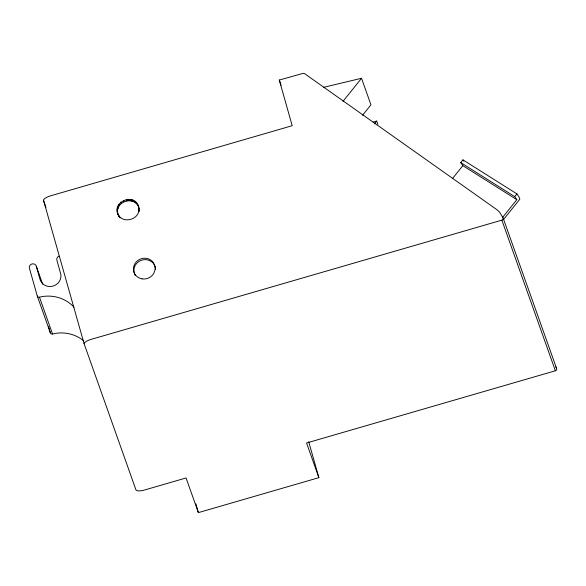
<?xml version="1.0" encoding="UTF-8"?>
<svg xmlns="http://www.w3.org/2000/svg" width="586" height="586" viewBox="0 0 586 586"><rect width="100%" height="100%" fill="white"/><g stroke="black" fill="none" stroke-linecap="round" stroke-linejoin="round"><path stroke-width="0.88" d="M120.123 217.824C107.055 202.214 138.128 189.593 139.19 210.147M117.984 214.11C114.409 202.47 132.685 195.292 138.12 206.001L137.622 204.595M139.109 208.704L138.611 207.298C141.468 219.831 120.884 225.222 117.486 212.703M343.015 101.341L361.525 78.275L370.945 104.821L362.551 115.281M374.476 123.858L376.71 121.068L377.867 124.313M452.707 178.283L462.837 165.662L460.735 162.6L462.933 159.868L516.925 193.893L519.02 196.955L519.819 199.189L503.33 219.728M502.568 217.457L516.83 199.687L514.728 196.632L516.925 193.893M45.964 207.4L43.547 200.595A8.16 2.615 -15.8 0 1 50.506 195.856L292.202 125.704L279.28 80.048L303.094 73.367A5.64 5.347 -19.5 0 1 304.53 73.602L497.082 209.825L499.609 212.198L503.118 218.014L556.641 368.653A1.787 1.692 -19.5 0 1 555.382 370.777L306.573 442.994L318.872 477.656L198.368 512.633L186.07 477.971L143.541 490.292A8.16 2.615 -15.8 0 1 136.04 490.123L84.113 343.755L43.503 200.258M373.201 122.086L376.71 121.068M503.118 218.014A1.787 1.692 -19.6 0 1 501.858 220.146L90.098 339.675A8.16 2.615 -15.8 0 0 84.113 343.755M323.472 87.365L361.525 78.275M42.697 284.232L36.31 266.242A3.589 3.399 -19.5 0 0 31.944 263.971A3.589 3.399 -19.5 0 0 29.425 268.242L37.262 295.952A1.919 1.817 -19.5 0 0 39.474 297.19L42.287 296.567A35.783 33.885 -19.5 0 1 73.99 307.159M37.262 295.952L50.33 332.782A1.919 1.817 -19.5 0 0 52.542 334.02L55.362 333.397A35.783 33.885 -19.5 0 1 83.813 340.906M460.735 162.6L514.728 196.632M462.837 165.662L516.83 199.687M462.933 159.868L463.768 161.091M555.843 366.836L556.641 368.653M501.858 220.146L555.382 370.777M279.28 80.048L281.112 85.219M138.772 210.176L139.27 211.583M135.879 202.28L136.384 203.694M134.773 201.335L135.271 202.741M132.868 200.222L133.374 201.635M132.187 199.943L132.685 201.35M131.476 199.709L131.975 201.115M130.751 199.518L131.249 200.932M130.011 199.379L130.51 200.793M129.264 199.299L129.762 200.705M128.51 199.262L129.008 200.668M127.755 199.269L128.253 200.683M126.994 199.335L127.499 200.742M126.246 199.452L126.744 200.859M123.353 200.39L123.851 201.796M120.826 202.053L121.324 203.459M118.848 204.302L119.346 205.715M117.581 206.975L118.079 208.382M117.112 209.847L117.61 211.253M118.672 215.326L119.17 216.732M39.474 297.197L52.542 334.027M36.31 266.242L40.104 279.676A10.738 10.167 -19.5 0 0 53.824 285.829A10.738 10.167 -19.5 0 0 60.233 272.248L56.798 259.825A3.597 3.406 -19.5 0 1 58.974 256.155M308.697 441.705L318.872 477.656M195.892 503.865L198.368 512.633M48.616 326.724L50.33 332.782M134.736 274.314A10.914 10.336 -19.5 0 1 142.442 259.942A10.914 10.336 -19.5 0 1 155.605 269.23M135.41 275.588A10.914 10.336 -19.5 0 1 135.044 274.959M142.083 278.87A10.914 10.336 -19.5 0 0 154.565 264.997A10.914 10.336 -19.5 0 0 136.157 261.979A10.914 10.336 -19.5 0 0 142.083 278.87"/></g></svg>
